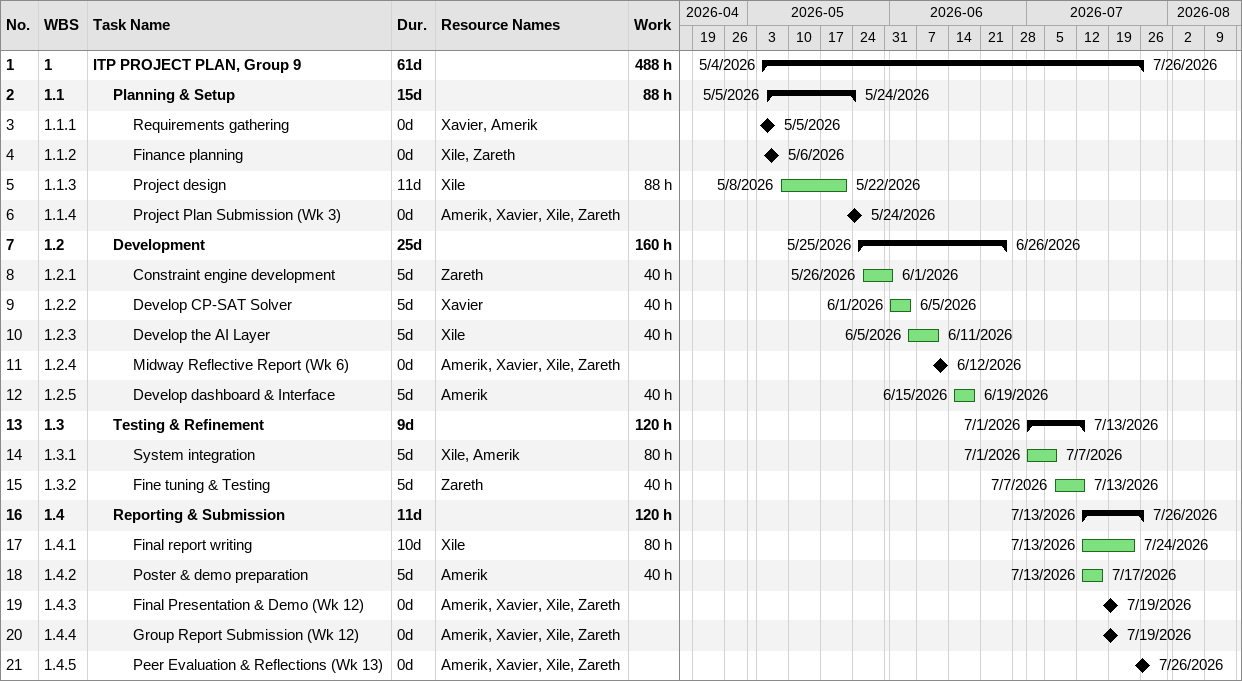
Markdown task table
| ID | WBS | Task | Duration | Start | Finish | Resources | Work (h) |
|---|---|---|---|---|---|---|---|
| 1 | 1 | **ITP PROJECT PLAN, Group 9** | 61d | 2026-05-04 | 2026-07-26 |  | 488 |
| 2 | 1.1 | **Planning & Setup** | 15d | 2026-05-05 | 2026-05-24 |  | 88 |
| 3 | 1.1.1 | Requirements gathering | 0d | 2026-05-05 | 2026-05-05 | Xavier, Amerik |  |
| 4 | 1.1.2 | Finance planning | 0d | 2026-05-06 | 2026-05-06 | Xile, Zareth |  |
| 5 | 1.1.3 | Project design | 11d | 2026-05-08 | 2026-05-22 | Xile | 88 |
| 6 | 1.1.4 | Project Plan Submission (Wk 3) | 0d | 2026-05-24 | 2026-05-24 | Amerik, Xavier, Xile, Zareth |  |
| 7 | 1.2 | **Development** | 25d | 2026-05-25 | 2026-06-26 |  | 160 |
| 8 | 1.2.1 | Constraint engine development | 5d | 2026-05-26 | 2026-06-01 | Zareth | 40 |
| 9 | 1.2.2 | Develop CP-SAT Solver | 5d | 2026-06-01 | 2026-06-05 | Xavier | 40 |
| 10 | 1.2.3 | Develop the AI Layer | 5d | 2026-06-05 | 2026-06-11 | Xile | 40 |
| 11 | 1.2.4 | Midway Reflective Report (Wk 6) | 0d | 2026-06-12 | 2026-06-12 | Amerik, Xavier, Xile, Zareth |  |
| 12 | 1.2.5 | Develop dashboard & Interface | 5d | 2026-06-15 | 2026-06-19 | Amerik | 40 |
| 13 | 1.3 | **Testing & Refinement** | 9d | 2026-07-01 | 2026-07-13 |  | 120 |
| 14 | 1.3.1 | System integration | 5d | 2026-07-01 | 2026-07-07 | Xile, Amerik | 80 |
| 15 | 1.3.2 | Fine tuning & Testing | 5d | 2026-07-07 | 2026-07-13 | Zareth | 40 |
| 16 | 1.4 | **Reporting & Submission** | 11d | 2026-07-13 | 2026-07-26 |  | 120 |
| 17 | 1.4.1 | Final report writing | 10d | 2026-07-13 | 2026-07-24 | Xile | 80 |
| 18 | 1.4.2 | Poster & demo preparation | 5d | 2026-07-13 | 2026-07-17 | Amerik | 40 |
| 19 | 1.4.3 | Final Presentation & Demo (Wk 12) | 0d | 2026-07-19 | 2026-07-19 | Amerik, Xavier, Xile, Zareth |  |
| 20 | 1.4.4 | Group Report Submission (Wk 12) | 0d | 2026-07-19 | 2026-07-19 | Amerik, Xavier, Xile, Zareth |  |
| 21 | 1.4.5 | Peer Evaluation & Reflections (Wk 13) | 0d | 2026-07-26 | 2026-07-26 | Amerik, Xavier, Xile, Zareth |  |
